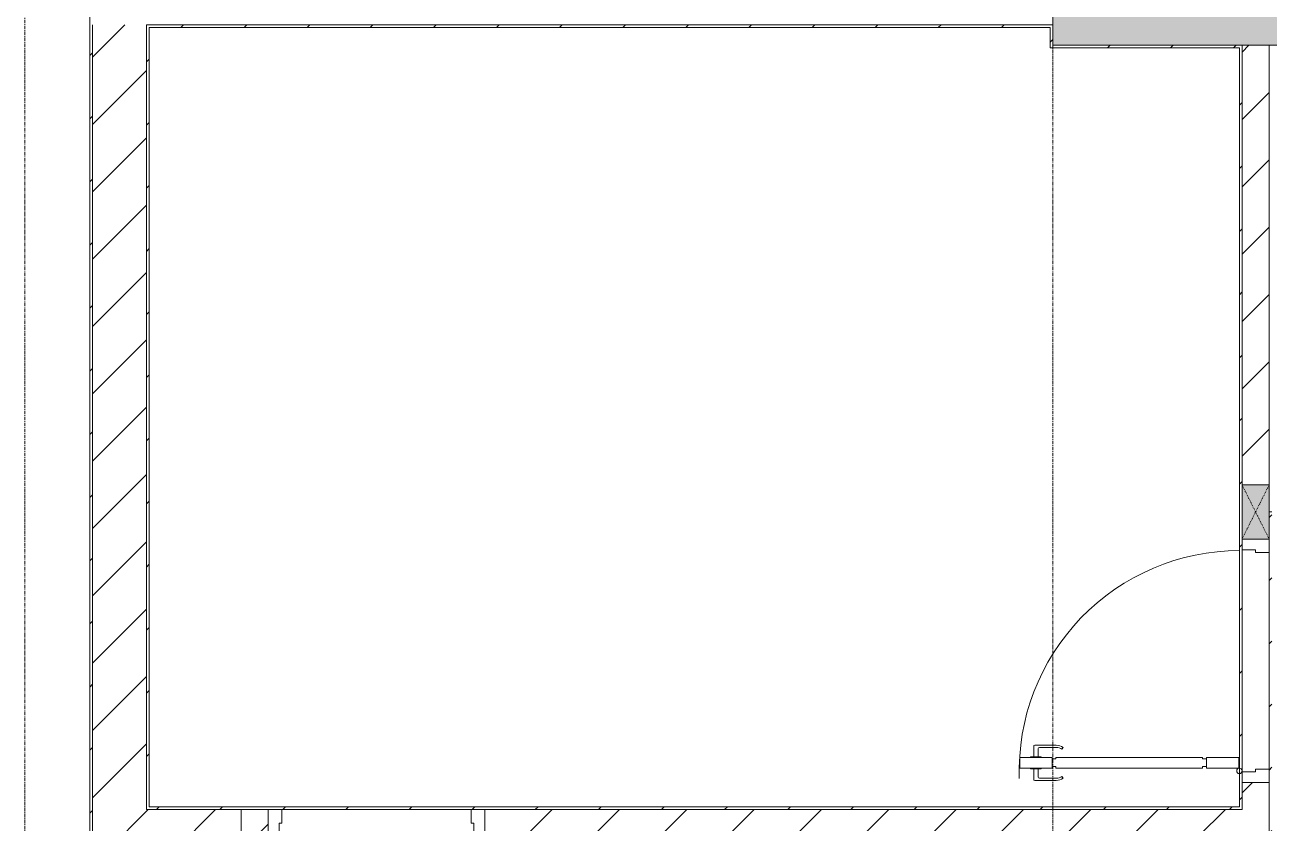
# Model space of a CAD drawing. Header units: millimetres. Extents: x 5359 to 218750, y -16347 to 109893.
# Drawn here: x 118253 to 122853, y 66887 to 69837 of the extents above; entities that cross this region are included whole.
import ezdxf

# ---------------------------------------------------------------- set-up
doc = ezdxf.new("R2010")
doc.units = ezdxf.units.MM
doc.linetypes.add('Dash', pattern=[6, 3, -3])
doc.linetypes.add('Grid Line', pattern=[22.225, 12.7, -3.175, 3.175, -3.175])
for name, color, linetype, lineweight in [('0-1', 7, 'Continuous', 5), ('A-DETL-GENF-1', 9, 'Continuous', 9), ('A-DOOR-1', 9, 'Continuous', 9), ('A-WALL-1', 53, 'Continuous', 18), ('A-WALL-3', 113, 'Continuous', 18), ('A-WALL-PATT-1', 10, 'Continuous', 9), ('A-WALL-PATT-2', 9, 'Continuous', 9), ('A-WALL-PATT-3', 111, 'Continuous', 9), ('I-WALL-1', 53, 'Continuous', 18), ('I-WALL-3', 2, 'Continuous', 18), ('S-COLS-1', 253, 'Continuous', 5), ('S-COLS-2', 53, 'Continuous', 18), ('S-COLS-3', 9, 'Continuous', 9), ('S-COLS-HDLN-1', 9, 'Dash', 9), ('S-GRID-1', 1, 'Grid Line', 9)]:
    doc.layers.add(name, color=color, linetype=linetype, lineweight=lineweight)
pattern_1 = [(45, (0, 0), (-116.67262, 116.67262), [])]
pattern_2 = [(45, (0, 0), (-124.4508, 124.4508), [])]

# ---------------------------------------------------------------- blocks, each defined once
blk = doc.blocks.new('NCV_TKTC_KET CAU_rvt-1-TKCS_MB ĐỊNH VỊ CỔNG-HÀNG RÀO')
at = {"layer": 'S-COLS-1'}
blk.add_hatch(color=256, dxfattribs=at).paths.add_polyline_path([(123352.6, 69761.9), (123352.6, 70111.9), (122052.6, 70111.9), (122052.6, 69761.9), (122770.8, 69761.9)])
at = {"layer": 'S-COLS-2'}
for p, q in [((122052.6, 70111.9), (122052.6, 69761.9)), ((122052.6, 69761.9), (123352.6, 69761.9))]:
    blk.add_line(p, q, dxfattribs=at)
blk = doc.blocks.new('DOOR_CW_01 CANH MO-PANEL KINH - DIW_01-900x2200-CỬA GỖ VÂN LAMINATE-553393-TKCS_MB ĐỊNH VỊ CỔNG-HÀNG RÀO')
at = {"layer": 'A-DETL-GENF-1'}
for p, q in [((-399, 831.8), (-397, 831.8)), ((-399, 792.2), (-399, 831.8)), ((-397, 872), (-357, 872)), ((-397, 752), (-397, 872)), ((-397, 792.2), (-397, 831.8)), ((-357, 872), (-357, 752)), ((-357, 792.2), (-357, 831.8)), ((-355, 831.8), (-357, 831.8)), ((-355, 792.2), (-355, 831.8)), ((-442, 737), (-442, 816.5)), ((-399, 820.5), (-438, 820.5)), ((-434, 799.5), (-434, 737)), ((-399, 803.5), (-430, 803.5)), ((-397, 792.2), (-399, 792.2)), ((-357, 792.2), (-355, 792.2)), ((-355, 820.5), (-316, 820.5)), ((-355, 803.5), (-324, 803.5)), ((-320, 799.5), (-320, 737)), ((-312, 737), (-312, 816.5)), ((-357, 752), (-397, 752)), ((-397, 738), (-391, 738)), ((-397, 738), (-397, 196)), ((-363, 752), (-391, 752)), ((-391, 752), (-391, 738)), ((-363, 738), (-363, 752)), ((-357, 738), (-363, 738)), ((-357, 196), (-357, 738)), ((-433.9, 711.2), (-427.3, 715.8)), ((-320.1, 711.2), (-326.7, 715.8)), ((-397, 196), (-391, 196)), ((-391, 196), (-391, 182)), ((-357, 196), (-363, 196)), ((-363, 182), (-363, 196)), ((-357, 182), (-397, 182)), ((-397, 182), (-397, 62)), ((-391, 182), (-363, 182)), ((-357, 62), (-357, 182)), ((-397, 62), (-357, 62))]:
    blk.add_line(p, q, dxfattribs=at)
blk.add_circle((-407, 60), 10, dxfattribs=at)
for centre, radius, start, end in [((-407, 60), 814, 360, 92), ((-438, 816.5), 4, 90, 180), ((-430, 799.5), 4, 90, 180), ((-324, 799.5), 4, 360, 90), ((-316, 816.5), 4, 0, 90), ((-397, 737), 45, 180, 215), ((-397, 737), 37, 180, 215), ((-357, 737), 37, 325, 0), ((-357, 737), 45, 325, 0)]:
    blk.add_arc(centre, radius, start, end, dxfattribs=at)
at = {"layer": 'A-DOOR-1'}
for p, q in [((-410, 50), (-450, 50)), ((-450, 50), (-450, -50)), ((-410, 0), (-410, 50)), ((-407, 50), (-382, 50)), ((450, 50), (410, 50)), ((410, 50), (410, 0)), ((450, -50), (450, 50)), ((-400, 0), (-410, 0)), ((-400, -50), (-400, 0)), ((410, 0), (400, 0)), ((400, 0), (400, -50)), ((-450, -50), (-400, -50)), ((400, -50), (450, -50))]:
    blk.add_line(p, q, dxfattribs=at)
blk = doc.blocks.new('DOOR_CW_01 CANH MO-PANEL KINH - DIG_02-800x2200-CỬA NHÔM KÍNH-401063-TKCS_MB ĐỊNH VỊ CỔNG-HÀNG RÀO')
at = {"layer": 'A-DETL-GENF-1'}
for p, q in [((-347, -182), (-347, -62)), ((-347, -62), (-307, -62)), ((-307, -62), (-307, -182)), ((-307, -182), (-347, -182)), ((-341, -196), (-341, -182)), ((-341, -182), (-313, -182)), ((-313, -182), (-313, -196)), ((-347, -196), (-341, -196)), ((-347, -638), (-347, -196)), ((-307, -196), (-313, -196)), ((-307, -196), (-307, -638)), ((-392, -637), (-392, -716.5)), ((-384, -699.5), (-384, -637)), ((-383.9, -611.2), (-377.3, -615.8)), ((-347, -638), (-341, -638)), ((-341, -652), (-341, -638)), ((-307, -638), (-313, -638)), ((-313, -638), (-313, -652)), ((-270.1, -611.2), (-276.7, -615.8)), ((-270, -699.5), (-270, -637)), ((-262, -637), (-262, -716.5)), ((-307, -652), (-347, -652)), ((-347, -652), (-347, -772)), ((-313, -652), (-341, -652)), ((-307, -772), (-307, -652)), ((-349, -720.5), (-388, -720.5)), ((-349, -703.5), (-380, -703.5)), ((-349, -692.2), (-349, -731.8)), ((-347, -692.2), (-349, -692.2)), ((-349, -731.8), (-347, -731.8)), ((-347, -692.2), (-347, -731.8)), ((-307, -692.2), (-307, -731.8)), ((-307, -692.2), (-305, -692.2)), ((-305, -731.8), (-307, -731.8)), ((-305, -692.2), (-305, -731.8)), ((-305, -703.5), (-274, -703.5)), ((-305, -720.5), (-266, -720.5)), ((-347, -772), (-307, -772))]:
    blk.add_line(p, q, dxfattribs=at)
blk.add_circle((-357, -60), 10, dxfattribs=at)
for centre, radius, start, end in [((-357, -60), 714, 268, 0), ((-347, -637), 45, 145, 180), ((-347, -637), 37, 145, 180), ((-307, -637), 37, 0, 35), ((-307, -637), 45, 360, 35), ((-388, -716.5), 4, 180, 270), ((-380, -699.5), 4, 180, 270), ((-274, -699.5), 4, 270, 0), ((-266, -716.5), 4, 270, 0)]:
    blk.add_arc(centre, radius, start, end, dxfattribs=at)
at = {"layer": 'A-DOOR-1'}
for p, q in [((-400, -50), (-400, 50)), ((-400, 50), (-350, 50)), ((-350, 50), (-350, 0)), ((350, 0), (350, 50)), ((350, 50), (400, 50)), ((400, 50), (400, -50)), ((-360, 0), (-360, -50)), ((-350, 0), (-360, 0)), ((360, 0), (350, 0)), ((360, -50), (360, 0)), ((-360, -50), (-400, -50)), ((-357, -50), (-332, -50)), ((400, -50), (360, -50))]:
    blk.add_line(p, q, dxfattribs=at)
blk = doc.blocks.new('G1_SOF - BO TRU - 100x200-V39-TKCS_MB ĐỊNH VỊ CỔNG-HÀNG RÀO')
at = {"layer": 'S-COLS-3'}
blk.add_hatch(color=256, dxfattribs=at).paths.add_polyline_path([(-50, -100), (50, -100), (50, 100), (-50, 100)])
at = {"layer": 'S-COLS-2'}
for p, q in [((-50, -100), (-50, 100)), ((50, 100), (50, -100)), ((50, -100), (-50, -100))]:
    blk.add_line(p, q, dxfattribs=at)
at = {"layer": 'S-COLS-HDLN-1'}
for p, q in [((50, -100), (-50, 100)), ((-50, -100), (50, 100))]:
    blk.add_line(p, q, dxfattribs=at)
blk = doc.blocks.new('NCV_TKTC_TANG 1_rvt-1-TKCS_MB ĐỊNH VỊ CỔNG-HÀNG RÀO')
at = {"layer": 'A-WALL-PATT-1'}
h = blk.add_hatch(dxfattribs=at)
h.set_pattern_fill('FP_2', color=256, style=0, pattern_type=2)
h.set_pattern_definition(pattern_2)
h.paths.add_polyline_path([(122852.6, 65036.9), (122852.6, 65937.3), (122752.6, 65937.3), (122752.6, 65036.9), (122842.6, 65036.9)])
h.paths.add_polyline_path([(122852.6, 66737.3), (122852.6, 67036.9), (122752.6, 67036.9), (122752.6, 66737.3), (122802.6, 66737.3)])
h.paths.add_polyline_path([(122752.6, 68136.9), (122852.6, 68136.9), (122852.6, 69761.9), (122752.6, 69761.9), (122752.6, 68470.3)])
h = blk.add_hatch(dxfattribs=at)
h.set_pattern_fill('FP_2', color=256, style=0, pattern_type=2)
h.set_pattern_definition(pattern_2)
h.paths.add_polyline_path([(119052.6, 66836.9), (119152.6, 66836.9), (119152.6, 66936.9), (119052.6, 66936.9)])
h.paths.add_polyline_path([(119952.6, 66836.9), (120852.6, 66836.9), (120852.6, 66936.9), (119952.6, 66936.9), (119952.6, 66886.9)])
h = blk.add_hatch(dxfattribs=at)
h.set_pattern_fill('FP_2', color=256, style=0, pattern_type=2)
h.set_pattern_definition(pattern_2)
h.paths.add_polyline_path([(122752.6, 66836.9), (122752.6, 66936.9), (120852.6, 66936.9), (120852.6, 66836.9), (121560.4, 66836.9)])
at = {"layer": 'A-WALL-PATT-2'}
h = blk.add_hatch(dxfattribs=at)
h.set_pattern_fill('FP_3', color=256, style=0, pattern_type=2)
h.set_pattern_definition(pattern_1)
h.paths.add_polyline_path([(118712.6, 66946.9), (118712.6, 69836.9), (118702.6, 69836.9), (118702.6, 66946.9)])
h = blk.add_hatch(dxfattribs=at)
h.set_pattern_fill('FP_3', color=256, style=0, pattern_type=2)
h.set_pattern_definition(pattern_1)
h.paths.add_polyline_path([(122052.6, 69826.9), (122052.6, 69836.9), (118712.6, 69836.9), (118712.6, 69826.9), (122042.6, 69826.9)])
h = blk.add_hatch(dxfattribs=at)
h.set_pattern_fill('FP_3', color=256, style=0, pattern_type=2)
h.set_pattern_definition(pattern_1)
h.paths.add_polyline_path([(122052.6, 69751.9), (122052.6, 69826.9), (122042.6, 69826.9), (122042.6, 69751.9)])
h = blk.add_hatch(dxfattribs=at)
h.set_pattern_fill('FP_3', color=256, style=0, pattern_type=2)
h.set_pattern_definition(pattern_1)
h.paths.add_polyline_path([(122752.6, 69751.9), (122752.6, 69761.9), (122052.6, 69761.9), (122052.6, 69751.9), (122742.6, 69751.9)])
h = blk.add_hatch(dxfattribs=at)
h.set_pattern_fill('FP_3', color=256, style=0, pattern_type=2)
h.set_pattern_definition(pattern_1)
h.paths.add_polyline_path([(122752.6, 66946.9), (122752.6, 69751.9), (122742.6, 69751.9), (122742.6, 66946.9)])
h = blk.add_hatch(dxfattribs=at)
h.set_pattern_fill('FP_3', color=256, style=0, pattern_type=2)
h.set_pattern_definition(pattern_1)
h.paths.add_polyline_path([(122862.6, 64836.9), (122862.6, 68036.9), (122852.6, 68036.9), (122852.6, 64836.9)])
h = blk.add_hatch(dxfattribs=at)
h.set_pattern_fill('FP_3', color=256, style=0, pattern_type=2)
h.set_pattern_definition(pattern_1)
h.paths.add_polyline_path([(118702.6, 66936.9), (122752.6, 66936.9), (122752.6, 66946.9), (118702.6, 66946.9)])
at = {"layer": 'A-WALL-1'}
for p, q in [((122852.6, 69761.9), (122752.6, 69761.9)), ((122752.6, 69761.9), (122752.6, 68136.9)), ((122852.6, 68136.9), (122852.6, 69761.9)), ((122752.6, 67036.9), (122752.6, 66936.9)), ((122852.6, 66737.3), (122852.6, 67036.9)), ((119152.6, 66936.9), (119052.6, 66936.9)), ((119052.6, 66936.9), (119052.6, 66836.9)), ((120852.6, 66936.9), (119952.6, 66936.9)), ((122752.6, 66936.9), (120852.6, 66936.9))]:
    blk.add_line(p, q, dxfattribs=at)
at = {"layer": 'I-WALL-1'}
for p, q in [((118712.6, 69836.9), (118702.6, 69836.9)), ((118702.6, 69836.9), (118702.6, 66946.9)), ((122052.6, 69836.9), (118712.6, 69836.9)), ((122052.6, 69826.9), (122052.6, 69836.9)), ((118712.6, 66946.9), (118712.6, 69826.9)), ((118712.6, 69826.9), (122042.6, 69826.9)), ((122042.6, 69826.9), (122042.6, 69751.9)), ((122052.6, 69761.9), (122052.6, 69826.9)), ((122042.6, 69751.9), (122052.6, 69751.9)), ((122752.6, 69761.9), (122052.6, 69761.9)), ((122052.6, 69751.9), (122742.6, 69751.9)), ((122742.6, 69751.9), (122742.6, 66946.9)), ((122752.6, 69751.9), (122752.6, 69761.9)), ((122752.6, 68136.9), (122752.6, 69751.9)), ((122862.6, 68036.9), (122852.6, 68036.9)), ((122752.6, 67076.9), (122752.6, 67896.9)), ((122852.6, 67886.9), (122852.6, 67086.9)), ((122752.6, 66946.9), (122752.6, 67036.9)), ((122852.6, 67036.9), (122852.6, 66737.3)), ((118702.6, 66946.9), (118702.6, 66936.9)), ((118702.6, 66936.9), (119152.6, 66936.9)), ((122742.6, 66946.9), (118712.6, 66946.9)), ((119202.6, 66936.9), (119902.6, 66936.9)), ((119952.6, 66936.9), (122752.6, 66936.9)), ((122752.6, 66936.9), (122752.6, 66946.9))]:
    blk.add_line(p, q, dxfattribs=at)
at = {"layer": 'A-DOOR-1', "rotation": 90.00000000000084}
blk.add_blockref('DOOR_CW_01 CANH MO-PANEL KINH - DIW_01-900x2200-CỬA GỖ VÂN LAMINATE-553393-TKCS_MB ĐỊNH VỊ CỔNG-HÀNG RÀO', (122802.6, 67486.9), dxfattribs=at)
at = {"layer": 'A-DOOR-1'}
blk.add_blockref('DOOR_CW_01 CANH MO-PANEL KINH - DIG_02-800x2200-CỬA NHÔM KÍNH-401063-TKCS_MB ĐỊNH VỊ CỔNG-HÀNG RÀO', (119552.6, 66886.9), dxfattribs=at)
at = {"layer": 'S-COLS-3', "rotation": 180}
blk.add_blockref('G1_SOF - BO TRU - 100x200-V39-TKCS_MB ĐỊNH VỊ CỔNG-HÀNG RÀO', (122802.6, 68036.9), dxfattribs=at)

msp = doc.modelspace()

# ---------------------------------------------------------------- hatches: boundary and pattern name
at = {"layer": 'A-WALL-PATT-3'}
h = msp.add_hatch(dxfattribs=at)
h.set_pattern_fill('FP_32', color=256, style=0, pattern_type=2)
h.set_pattern_definition(pattern_1)
h.paths.add_polyline_path([(118502.5, 65876.9), (118502.5, 70046.9), (118492.5, 70046.9), (118492.5, 65876.9)])
h = msp.add_hatch(dxfattribs=at)
h.set_pattern_fill('FP_1', color=256, style=0, pattern_type=2)
h.set_pattern_definition(pattern_2)
h.paths.add_polyline_path([(118702.6, 66936.9), (118702.6, 69836.9), (118502.6, 69836.9), (118502.6, 66936.9), (118534.3, 66936.9)])
h = msp.add_hatch(dxfattribs=at)
h.set_pattern_fill('FP_1', color=256, style=0, pattern_type=2)
h.set_pattern_definition(pattern_2)
h.paths.add_polyline_path([(118534.3, 66736.9), (119052.5, 66736.9), (119052.5, 66936.9), (118502.6, 66936.9), (118502.6, 66736.9)])

# ---------------------------------------------------------------- linework, layer by layer
at = {"layer": 'A-WALL-3'}
for p, q in [((118502.6, 69836.9), (118502.6, 66736.9)), ((118702.6, 66936.9), (118702.6, 69836.9)), ((119052.5, 66936.9), (118702.6, 66936.9)), ((119052.5, 65035.3), (119052.5, 66936.9))]:
    msp.add_line(p, q, dxfattribs=at)
at = {"layer": 'I-WALL-3'}
for p, q in [((118492.5, 70046.9), (118492.5, 65876.9)), ((118502.5, 65886.9), (118502.5, 69836.9))]:
    msp.add_line(p, q, dxfattribs=at)
at = {"layer": 'S-GRID-1'}
for p, q in [((118252.6, 13102.5), (118252.6, 80482.7)), ((122052.6, 13102.5), (122052.6, 80482.7))]:
    msp.add_line(p, q, dxfattribs=at)

# ---------------------------------------------------------------- block references
at = {"layer": '0-1'}
for name in ['NCV_TKTC_KET CAU_rvt-1-TKCS_MB ĐỊNH VỊ CỔNG-HÀNG RÀO', 'NCV_TKTC_TANG 1_rvt-1-TKCS_MB ĐỊNH VỊ CỔNG-HÀNG RÀO']:
    msp.add_blockref(name, (0, 0), dxfattribs=at)

doc.saveas('drawing.dxf')
